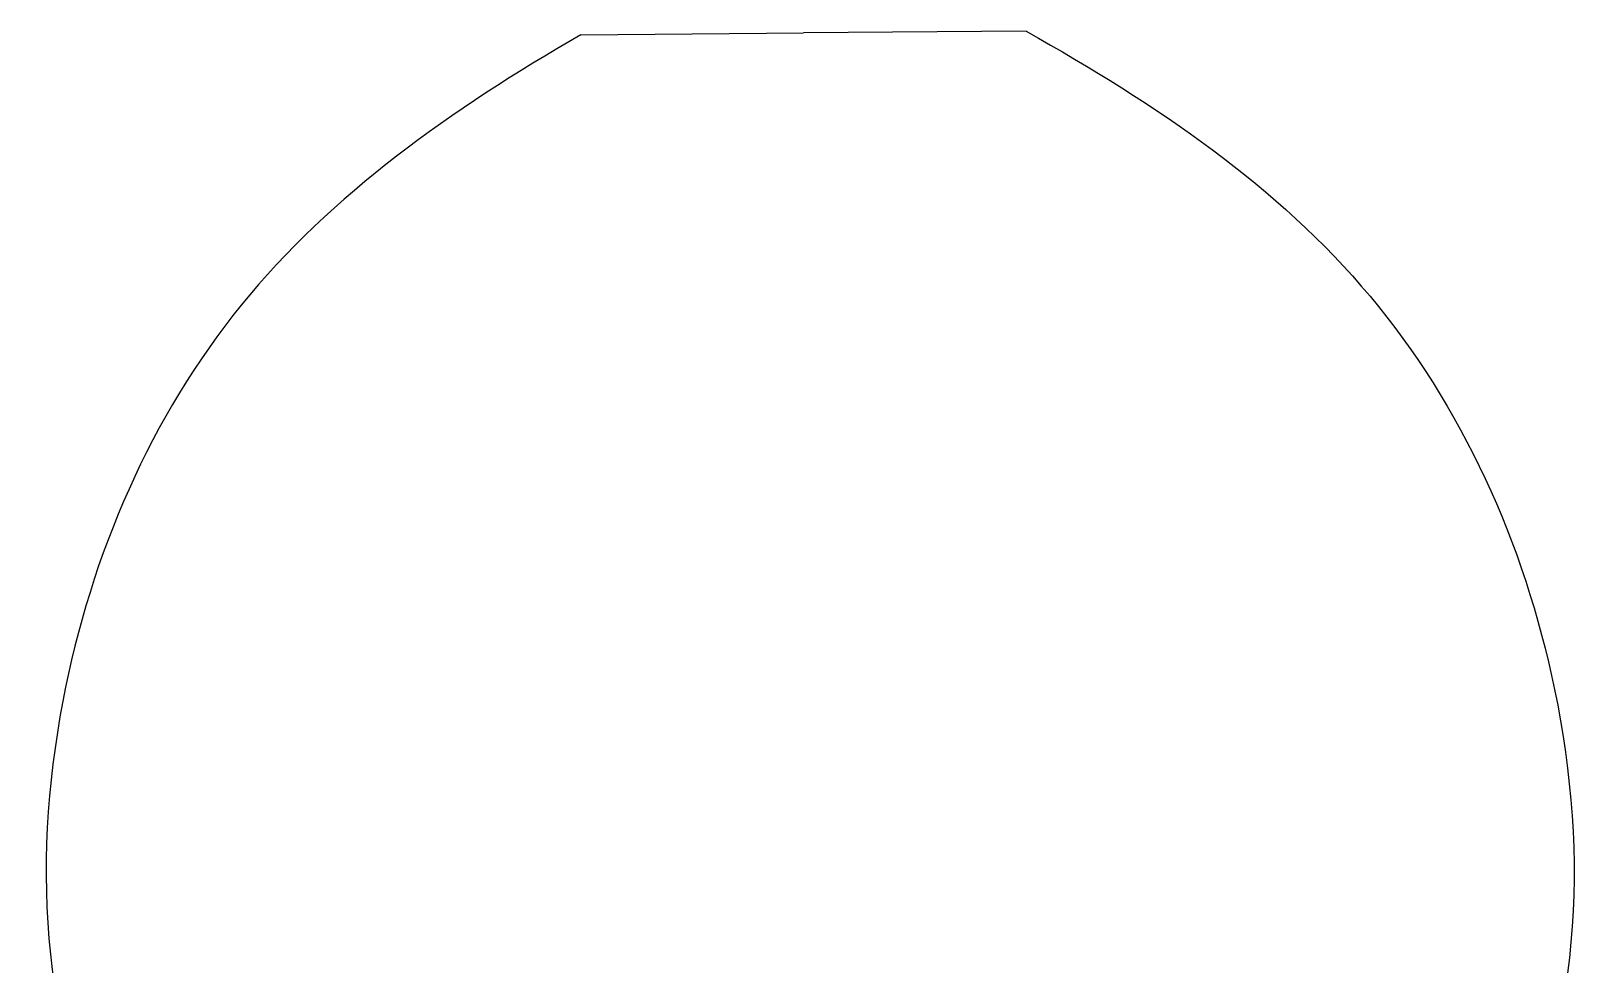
# Model space of a CAD drawing. Header units: metres. Extents: x 324293 to 653279, y 3585589 to 7191434.
# Drawn here: x 334602.5162 to 334602.9507, y 3600534.856 to 3600535.1165 of the extents above; entities that cross this region are included whole.
import ezdxf

# ---------------------------------------------------------------- set-up
doc = ezdxf.new("R2010")
doc.units = ezdxf.units.M
doc.layers.add('Tir bargh', color=10, linetype='Continuous')

# ---------------------------------------------------------------- blocks, each defined once
blk = doc.blocks.new('E')
at = {"layer": 'Tir bargh'}
for p in [(-1.07922, 6.3217), (-1.03304, 6.3217)]:
    blk.add_line(p, (-1.05613, 6.3217), dxfattribs=at)
for points in [[(-1.07922, 6.3217, -0.28802), (-1.09269, 6.31402, -0.28802), (-1.11758, 6.2969, -0.28802), (-1.13765, 6.25232, -0.28802), (-1.13533, 6.20041, -0.28802), (-1.09473, 6.17282, -0.28802), (-1.06784, 6.17177, -0.28802), (-1.05613, 6.17131, -0.28802)], [(-1.03304, 6.3217, -0.28802), (-1.01956, 6.31402, -0.28802), (-0.99467, 6.2969, -0.28802), (-0.97461, 6.25232, -0.28802), (-0.97693, 6.20041, -0.28802), (-1.01753, 6.17282, -0.28802), (-1.04441, 6.17177, -0.28802), (-1.05613, 6.17131, -0.28802)]]:
    blk.add_open_spline(points, degree=3, knots=[0.28987, 0.28987, 0.28987, 0.28987, 0.908816, 1.521914, 2.211913, 2.829368, 3.306397, 3.306397, 3.306397, 3.306397], dxfattribs=at)
at = {"layer": 'Tir bargh', "invisible_edges": 15}
for points in [[(-1.07809, 6.3217, -0.28089), (-1.08722, 6.31593, -0.27792), (-1.08864, 6.31593, -0.28461), (-1.07909, 6.3217, -0.28561)], [(-1.07909, 6.3217, -0.28561), (-1.08864, 6.31593, -0.28461), (-1.08864, 6.31593, -0.29144), (-1.07909, 6.3217, -0.29044)], [(-1.07909, 6.3217, -0.29044), (-1.08864, 6.31593, -0.29144), (-1.08722, 6.31593, -0.29813), (-1.07809, 6.3217, -0.29516)], [(-1.07612, 6.3217, -0.27648), (-1.08444, 6.31593, -0.27168), (-1.08722, 6.31593, -0.27792), (-1.07809, 6.3217, -0.28089)], [(-1.07809, 6.3217, -0.29516), (-1.08722, 6.31593, -0.29813), (-1.08444, 6.31593, -0.30437), (-1.07612, 6.3217, -0.29957)], [(-1.07329, 6.3217, -0.27257), (-1.08042, 6.31593, -0.26615), (-1.08444, 6.31593, -0.27168), (-1.07612, 6.3217, -0.27648)], [(-1.07612, 6.3217, -0.29957), (-1.08444, 6.31593, -0.30437), (-1.08042, 6.31593, -0.3099), (-1.07329, 6.3217, -0.30348)], [(-1.0697, 6.3217, -0.26934), (-1.07534, 6.31593, -0.26158), (-1.08042, 6.31593, -0.26615), (-1.07329, 6.3217, -0.27257)], [(-1.07329, 6.3217, -0.30348), (-1.08042, 6.31593, -0.3099), (-1.07534, 6.31593, -0.31447), (-1.0697, 6.3217, -0.30671)], [(-1.06552, 6.3217, -0.26693), (-1.06942, 6.31593, -0.25816), (-1.07534, 6.31593, -0.26158), (-1.0697, 6.3217, -0.26934)], [(-1.0697, 6.3217, -0.30671), (-1.07534, 6.31593, -0.31447), (-1.06942, 6.31593, -0.31789), (-1.06552, 6.3217, -0.30912)], [(-1.06093, 6.3217, -0.26544), (-1.06292, 6.31593, -0.25605), (-1.06942, 6.31593, -0.25816), (-1.06552, 6.3217, -0.26693)], [(-1.06552, 6.3217, -0.30912), (-1.06942, 6.31593, -0.31789), (-1.06292, 6.31593, -0.32), (-1.06093, 6.3217, -0.31061)], [(-1.05613, 6.3217, -0.26493), (-1.05613, 6.31593, -0.25533), (-1.06292, 6.31593, -0.25605), (-1.06093, 6.3217, -0.26544)], [(-1.06093, 6.3217, -0.31061), (-1.06292, 6.31593, -0.32), (-1.05613, 6.31593, -0.32072), (-1.05613, 6.3217, -0.31112)], [(-1.05613, 6.3217, -0.31112), (-1.05613, 6.31593, -0.32072), (-1.04933, 6.31593, -0.32), (-1.05133, 6.3217, -0.31061)], [(-1.05133, 6.3217, -0.26544), (-1.04933, 6.31593, -0.25605), (-1.05613, 6.31593, -0.25533), (-1.05613, 6.3217, -0.26493)], [(-1.05133, 6.3217, -0.31061), (-1.04933, 6.31593, -0.32), (-1.04283, 6.31593, -0.31789), (-1.04674, 6.3217, -0.30912)], [(-1.04674, 6.3217, -0.26693), (-1.04283, 6.31593, -0.25816), (-1.04933, 6.31593, -0.25605), (-1.05133, 6.3217, -0.26544)], [(-1.04674, 6.3217, -0.30912), (-1.04283, 6.31593, -0.31789), (-1.03691, 6.31593, -0.31447), (-1.04255, 6.3217, -0.30671)], [(-1.04255, 6.3217, -0.26934), (-1.03691, 6.31593, -0.26158), (-1.04283, 6.31593, -0.25816), (-1.04674, 6.3217, -0.26693)], [(-1.04255, 6.3217, -0.30671), (-1.03691, 6.31593, -0.31447), (-1.03183, 6.31593, -0.3099), (-1.03897, 6.3217, -0.30348)], [(-1.03897, 6.3217, -0.27257), (-1.03183, 6.31593, -0.26615), (-1.03691, 6.31593, -0.26158), (-1.04255, 6.3217, -0.26934)], [(-1.03897, 6.3217, -0.30348), (-1.03183, 6.31593, -0.3099), (-1.02781, 6.31593, -0.30437), (-1.03613, 6.3217, -0.29957)], [(-1.03613, 6.3217, -0.27648), (-1.02781, 6.31593, -0.27168), (-1.03183, 6.31593, -0.26615), (-1.03897, 6.3217, -0.27257)], [(-1.03613, 6.3217, -0.29957), (-1.02781, 6.31593, -0.30437), (-1.02503, 6.31593, -0.29813), (-1.03417, 6.3217, -0.29516)], [(-1.03417, 6.3217, -0.28089), (-1.02503, 6.31593, -0.27792), (-1.02781, 6.31593, -0.27168), (-1.03613, 6.3217, -0.27648)], [(-1.03417, 6.3217, -0.29516), (-1.02503, 6.31593, -0.29813), (-1.02361, 6.31593, -0.29144), (-1.03316, 6.3217, -0.29044)], [(-1.03316, 6.3217, -0.28561), (-1.02361, 6.31593, -0.28461), (-1.02503, 6.31593, -0.27792), (-1.03417, 6.3217, -0.28089)], [(-1.03316, 6.3217, -0.29044), (-1.02361, 6.31593, -0.29144), (-1.02361, 6.31593, -0.28461), (-1.03316, 6.3217, -0.28561)], [(-1.08722, 6.31593, -0.27792), (-1.09598, 6.30955, -0.27507), (-1.09781, 6.30955, -0.28364), (-1.08864, 6.31593, -0.28461)], [(-1.08864, 6.31593, -0.28461), (-1.09781, 6.30955, -0.28364), (-1.09781, 6.30955, -0.29241), (-1.08864, 6.31593, -0.29144)], [(-1.08864, 6.31593, -0.29144), (-1.09781, 6.30955, -0.29241), (-1.09598, 6.30955, -0.30097), (-1.08722, 6.31593, -0.29813)], [(-1.08444, 6.31593, -0.27168), (-1.09242, 6.30955, -0.26707), (-1.09598, 6.30955, -0.27507), (-1.08722, 6.31593, -0.27792)], [(-1.08722, 6.31593, -0.29813), (-1.09598, 6.30955, -0.30097), (-1.09242, 6.30955, -0.30898), (-1.08444, 6.31593, -0.30437)], [(-1.08042, 6.31593, -0.26615), (-1.08727, 6.30955, -0.25998), (-1.09242, 6.30955, -0.26707), (-1.08444, 6.31593, -0.27168)], [(-1.08444, 6.31593, -0.30437), (-1.09242, 6.30955, -0.30898), (-1.08727, 6.30955, -0.31607), (-1.08042, 6.31593, -0.3099)], [(-1.07534, 6.31593, -0.26158), (-1.08076, 6.30955, -0.25412), (-1.08727, 6.30955, -0.25998), (-1.08042, 6.31593, -0.26615)], [(-1.08042, 6.31593, -0.3099), (-1.08727, 6.30955, -0.31607), (-1.08076, 6.30955, -0.32193), (-1.07534, 6.31593, -0.31447)], [(-1.06942, 6.31593, -0.25816), (-1.07317, 6.30955, -0.24974), (-1.08076, 6.30955, -0.25412), (-1.07534, 6.31593, -0.26158)], [(-1.07534, 6.31593, -0.31447), (-1.08076, 6.30955, -0.32193), (-1.07317, 6.30955, -0.32631), (-1.06942, 6.31593, -0.31789)], [(-1.06292, 6.31593, -0.25605), (-1.06484, 6.30955, -0.24703), (-1.07317, 6.30955, -0.24974), (-1.06942, 6.31593, -0.25816)], [(-1.06942, 6.31593, -0.31789), (-1.07317, 6.30955, -0.32631), (-1.06484, 6.30955, -0.32902), (-1.06292, 6.31593, -0.32)], [(-1.05613, 6.31593, -0.25533), (-1.05613, 6.30955, -0.24612), (-1.06484, 6.30955, -0.24703), (-1.06292, 6.31593, -0.25605)], [(-1.06292, 6.31593, -0.32), (-1.06484, 6.30955, -0.32902), (-1.05613, 6.30955, -0.32993), (-1.05613, 6.31593, -0.32072)], [(-1.05613, 6.31593, -0.32072), (-1.05613, 6.30955, -0.32993), (-1.04741, 6.30955, -0.32902), (-1.04933, 6.31593, -0.32)], [(-1.04933, 6.31593, -0.25605), (-1.04741, 6.30955, -0.24703), (-1.05613, 6.30955, -0.24612), (-1.05613, 6.31593, -0.25533)], [(-1.04933, 6.31593, -0.32), (-1.04741, 6.30955, -0.32902), (-1.03908, 6.30955, -0.32631), (-1.04283, 6.31593, -0.31789)], [(-1.04283, 6.31593, -0.25816), (-1.03908, 6.30955, -0.24974), (-1.04741, 6.30955, -0.24703), (-1.04933, 6.31593, -0.25605)], [(-1.04283, 6.31593, -0.31789), (-1.03908, 6.30955, -0.32631), (-1.03149, 6.30955, -0.32193), (-1.03691, 6.31593, -0.31447)], [(-1.03691, 6.31593, -0.26158), (-1.03149, 6.30955, -0.25412), (-1.03908, 6.30955, -0.24974), (-1.04283, 6.31593, -0.25816)], [(-1.03691, 6.31593, -0.31447), (-1.03149, 6.30955, -0.32193), (-1.02498, 6.30955, -0.31607), (-1.03183, 6.31593, -0.3099)], [(-1.03183, 6.31593, -0.26615), (-1.02498, 6.30955, -0.25998), (-1.03149, 6.30955, -0.25412), (-1.03691, 6.31593, -0.26158)], [(-1.03183, 6.31593, -0.3099), (-1.02498, 6.30955, -0.31607), (-1.01983, 6.30955, -0.30898), (-1.02781, 6.31593, -0.30437)], [(-1.02781, 6.31593, -0.27168), (-1.01983, 6.30955, -0.26707), (-1.02498, 6.30955, -0.25998), (-1.03183, 6.31593, -0.26615)], [(-1.02781, 6.31593, -0.30437), (-1.01983, 6.30955, -0.30898), (-1.01627, 6.30955, -0.30097), (-1.02503, 6.31593, -0.29813)], [(-1.02503, 6.31593, -0.27792), (-1.01627, 6.30955, -0.27507), (-1.01983, 6.30955, -0.26707), (-1.02781, 6.31593, -0.27168)], [(-1.02503, 6.31593, -0.29813), (-1.01627, 6.30955, -0.30097), (-1.01445, 6.30955, -0.29241), (-1.02361, 6.31593, -0.29144)], [(-1.02361, 6.31593, -0.28461), (-1.01445, 6.30955, -0.28364), (-1.01627, 6.30955, -0.27507), (-1.02503, 6.31593, -0.27792)], [(-1.02361, 6.31593, -0.29144), (-1.01445, 6.30955, -0.29241), (-1.01445, 6.30955, -0.28364), (-1.02361, 6.31593, -0.28461)], [(-1.09598, 6.30955, -0.27507), (-1.10417, 6.30239, -0.27241), (-1.10637, 6.30239, -0.28274), (-1.09781, 6.30955, -0.28364)], [(-1.09781, 6.30955, -0.28364), (-1.10637, 6.30239, -0.28274), (-1.10637, 6.30239, -0.29331), (-1.09781, 6.30955, -0.29241)], [(-1.09781, 6.30955, -0.29241), (-1.10637, 6.30239, -0.29331), (-1.10417, 6.30239, -0.30364), (-1.09598, 6.30955, -0.30097)], [(-1.09242, 6.30955, -0.26707), (-1.09988, 6.30239, -0.26276), (-1.10417, 6.30239, -0.27241), (-1.09598, 6.30955, -0.27507)], [(-1.09598, 6.30955, -0.30097), (-1.10417, 6.30239, -0.30364), (-1.09988, 6.30239, -0.31328), (-1.09242, 6.30955, -0.30898)], [(-1.08727, 6.30955, -0.25998), (-1.09367, 6.30239, -0.25422), (-1.09988, 6.30239, -0.26276), (-1.09242, 6.30955, -0.26707)], [(-1.09242, 6.30955, -0.30898), (-1.09988, 6.30239, -0.31328), (-1.09367, 6.30239, -0.32183), (-1.08727, 6.30955, -0.31607)], [(-1.08076, 6.30955, -0.25412), (-1.08582, 6.30239, -0.24715), (-1.09367, 6.30239, -0.25422), (-1.08727, 6.30955, -0.25998)], [(-1.08727, 6.30955, -0.31607), (-1.09367, 6.30239, -0.32183), (-1.08582, 6.30239, -0.3289), (-1.08076, 6.30955, -0.32193)], [(-1.07317, 6.30955, -0.24974), (-1.07668, 6.30239, -0.24187), (-1.08582, 6.30239, -0.24715), (-1.08076, 6.30955, -0.25412)], [(-1.08076, 6.30955, -0.32193), (-1.08582, 6.30239, -0.3289), (-1.07668, 6.30239, -0.33418), (-1.07317, 6.30955, -0.32631)], [(-1.06484, 6.30955, -0.24703), (-1.06663, 6.30239, -0.23861), (-1.07668, 6.30239, -0.24187), (-1.07317, 6.30955, -0.24974)], [(-1.07317, 6.30955, -0.32631), (-1.07668, 6.30239, -0.33418), (-1.06663, 6.30239, -0.33744), (-1.06484, 6.30955, -0.32902)], [(-1.05613, 6.30955, -0.24612), (-1.05613, 6.30239, -0.2375), (-1.06663, 6.30239, -0.23861), (-1.06484, 6.30955, -0.24703)], [(-1.06484, 6.30955, -0.32902), (-1.06663, 6.30239, -0.33744), (-1.05613, 6.30239, -0.33854), (-1.05613, 6.30955, -0.32993)], [(-1.05613, 6.30955, -0.32993), (-1.05613, 6.30239, -0.33854), (-1.04562, 6.30239, -0.33744), (-1.04741, 6.30955, -0.32902)], [(-1.04741, 6.30955, -0.24703), (-1.04562, 6.30239, -0.23861), (-1.05613, 6.30239, -0.2375), (-1.05613, 6.30955, -0.24612)], [(-1.04741, 6.30955, -0.32902), (-1.04562, 6.30239, -0.33744), (-1.03558, 6.30239, -0.33418), (-1.03908, 6.30955, -0.32631)], [(-1.03908, 6.30955, -0.24974), (-1.03558, 6.30239, -0.24187), (-1.04562, 6.30239, -0.23861), (-1.04741, 6.30955, -0.24703)], [(-1.03908, 6.30955, -0.32631), (-1.03558, 6.30239, -0.33418), (-1.02643, 6.30239, -0.3289), (-1.03149, 6.30955, -0.32193)], [(-1.03149, 6.30955, -0.25412), (-1.02643, 6.30239, -0.24715), (-1.03558, 6.30239, -0.24187), (-1.03908, 6.30955, -0.24974)], [(-1.03149, 6.30955, -0.32193), (-1.02643, 6.30239, -0.3289), (-1.01858, 6.30239, -0.32183), (-1.02498, 6.30955, -0.31607)], [(-1.02498, 6.30955, -0.25998), (-1.01858, 6.30239, -0.25422), (-1.02643, 6.30239, -0.24715), (-1.03149, 6.30955, -0.25412)], [(-1.02498, 6.30955, -0.31607), (-1.01858, 6.30239, -0.32183), (-1.01238, 6.30239, -0.31328), (-1.01983, 6.30955, -0.30898)], [(-1.01983, 6.30955, -0.26707), (-1.01238, 6.30239, -0.26276), (-1.01858, 6.30239, -0.25422), (-1.02498, 6.30955, -0.25998)], [(-1.01983, 6.30955, -0.30898), (-1.01238, 6.30239, -0.31328), (-1.00808, 6.30239, -0.30364), (-1.01627, 6.30955, -0.30097)], [(-1.01627, 6.30955, -0.27507), (-1.00808, 6.30239, -0.27241), (-1.01238, 6.30239, -0.26276), (-1.01983, 6.30955, -0.26707)], [(-1.01627, 6.30955, -0.30097), (-1.00808, 6.30239, -0.30364), (-1.00588, 6.30239, -0.29331), (-1.01445, 6.30955, -0.29241)], [(-1.01445, 6.30955, -0.28364), (-1.00588, 6.30239, -0.28274), (-1.00808, 6.30239, -0.27241), (-1.01627, 6.30955, -0.27507)], [(-1.01445, 6.30955, -0.29241), (-1.00588, 6.30239, -0.29331), (-1.00588, 6.30239, -0.28274), (-1.01445, 6.30955, -0.28364)], [(-1.10417, 6.30239, -0.27241), (-1.11152, 6.29428, -0.27003), (-1.11405, 6.29428, -0.28194), (-1.10637, 6.30239, -0.28274)], [(-1.10637, 6.30239, -0.28274), (-1.11405, 6.29428, -0.28194), (-1.11405, 6.29428, -0.29411), (-1.10637, 6.30239, -0.29331)], [(-1.10637, 6.30239, -0.29331), (-1.11405, 6.29428, -0.29411), (-1.11152, 6.29428, -0.30602), (-1.10417, 6.30239, -0.30364)], [(-1.09988, 6.30239, -0.26276), (-1.10657, 6.29428, -0.2589), (-1.11152, 6.29428, -0.27003), (-1.10417, 6.30239, -0.27241)], [(-1.10417, 6.30239, -0.30364), (-1.11152, 6.29428, -0.30602), (-1.10657, 6.29428, -0.31715), (-1.09988, 6.30239, -0.31328)], [(-1.09367, 6.30239, -0.25422), (-1.09941, 6.29428, -0.24905), (-1.10657, 6.29428, -0.2589), (-1.09988, 6.30239, -0.26276)], [(-1.09988, 6.30239, -0.31328), (-1.10657, 6.29428, -0.31715), (-1.09941, 6.29428, -0.327), (-1.09367, 6.30239, -0.32183)], [(-1.08582, 6.30239, -0.24715), (-1.09036, 6.29428, -0.2409), (-1.09941, 6.29428, -0.24905), (-1.09367, 6.30239, -0.25422)], [(-1.09367, 6.30239, -0.32183), (-1.09941, 6.29428, -0.327), (-1.09036, 6.29428, -0.33515), (-1.08582, 6.30239, -0.3289)], [(-1.07668, 6.30239, -0.24187), (-1.07982, 6.29428, -0.23482), (-1.09036, 6.29428, -0.2409), (-1.08582, 6.30239, -0.24715)], [(-1.08582, 6.30239, -0.3289), (-1.09036, 6.29428, -0.33515), (-1.07982, 6.29428, -0.34123), (-1.07668, 6.30239, -0.33418)], [(-1.06663, 6.30239, -0.23861), (-1.06824, 6.29428, -0.23105), (-1.07982, 6.29428, -0.23482), (-1.07668, 6.30239, -0.24187)], [(-1.07668, 6.30239, -0.33418), (-1.07982, 6.29428, -0.34123), (-1.06824, 6.29428, -0.345), (-1.06663, 6.30239, -0.33744)], [(-1.05613, 6.30239, -0.2375), (-1.05613, 6.29428, -0.22978), (-1.06824, 6.29428, -0.23105), (-1.06663, 6.30239, -0.23861)], [(-1.06663, 6.30239, -0.33744), (-1.06824, 6.29428, -0.345), (-1.05613, 6.29428, -0.34627), (-1.05613, 6.30239, -0.33854)], [(-1.05613, 6.30239, -0.33854), (-1.05613, 6.29428, -0.34627), (-1.04402, 6.29428, -0.345), (-1.04562, 6.30239, -0.33744)], [(-1.04562, 6.30239, -0.23861), (-1.04402, 6.29428, -0.23105), (-1.05613, 6.29428, -0.22978), (-1.05613, 6.30239, -0.2375)], [(-1.04562, 6.30239, -0.33744), (-1.04402, 6.29428, -0.345), (-1.03244, 6.29428, -0.34123), (-1.03558, 6.30239, -0.33418)], [(-1.03558, 6.30239, -0.24187), (-1.03244, 6.29428, -0.23482), (-1.04402, 6.29428, -0.23105), (-1.04562, 6.30239, -0.23861)], [(-1.03558, 6.30239, -0.33418), (-1.03244, 6.29428, -0.34123), (-1.02189, 6.29428, -0.33515), (-1.02643, 6.30239, -0.3289)], [(-1.02643, 6.30239, -0.24715), (-1.02189, 6.29428, -0.2409), (-1.03244, 6.29428, -0.23482), (-1.03558, 6.30239, -0.24187)], [(-1.02643, 6.30239, -0.3289), (-1.02189, 6.29428, -0.33515), (-1.01284, 6.29428, -0.327), (-1.01858, 6.30239, -0.32183)], [(-1.01858, 6.30239, -0.25422), (-1.01284, 6.29428, -0.24905), (-1.02189, 6.29428, -0.2409), (-1.02643, 6.30239, -0.24715)], [(-1.01858, 6.30239, -0.32183), (-1.01284, 6.29428, -0.327), (-1.00569, 6.29428, -0.31715), (-1.01238, 6.30239, -0.31328)], [(-1.01238, 6.30239, -0.26276), (-1.00569, 6.29428, -0.2589), (-1.01284, 6.29428, -0.24905), (-1.01858, 6.30239, -0.25422)], [(-1.01238, 6.30239, -0.31328), (-1.00569, 6.29428, -0.31715), (-1.00073, 6.29428, -0.30602), (-1.00808, 6.30239, -0.30364)], [(-1.00808, 6.30239, -0.27241), (-1.00073, 6.29428, -0.27003), (-1.00569, 6.29428, -0.2589), (-1.01238, 6.30239, -0.26276)], [(-1.00808, 6.30239, -0.30364), (-1.00073, 6.29428, -0.30602), (-0.9982, 6.29428, -0.29411), (-1.00588, 6.30239, -0.29331)], [(-1.00588, 6.30239, -0.28274), (-0.9982, 6.29428, -0.28194), (-1.00073, 6.29428, -0.27003), (-1.00808, 6.30239, -0.27241)], [(-1.00588, 6.30239, -0.29331), (-0.9982, 6.29428, -0.29411), (-0.9982, 6.29428, -0.28194), (-1.00588, 6.30239, -0.28274)], [(-1.11152, 6.29428, -0.27003), (-1.11776, 6.2852, -0.268), (-1.12058, 6.2852, -0.28125), (-1.11405, 6.29428, -0.28194)], [(-1.11405, 6.29428, -0.28194), (-1.12058, 6.2852, -0.28125), (-1.12058, 6.2852, -0.2948), (-1.11405, 6.29428, -0.29411)], [(-1.11405, 6.29428, -0.29411), (-1.12058, 6.2852, -0.2948), (-1.11776, 6.2852, -0.30805), (-1.11152, 6.29428, -0.30602)], [(-1.10657, 6.29428, -0.2589), (-1.11225, 6.2852, -0.25562), (-1.11776, 6.2852, -0.268), (-1.11152, 6.29428, -0.27003)], [(-1.11152, 6.29428, -0.30602), (-1.11776, 6.2852, -0.30805), (-1.11225, 6.2852, -0.32043), (-1.10657, 6.29428, -0.31715)], [(-1.09941, 6.29428, -0.24905), (-1.10429, 6.2852, -0.24466), (-1.11225, 6.2852, -0.25562), (-1.10657, 6.29428, -0.2589)], [(-1.10657, 6.29428, -0.31715), (-1.11225, 6.2852, -0.32043), (-1.10429, 6.2852, -0.33139), (-1.09941, 6.29428, -0.327)], [(-1.09036, 6.29428, -0.2409), (-1.09422, 6.2852, -0.23559), (-1.10429, 6.2852, -0.24466), (-1.09941, 6.29428, -0.24905)], [(-1.09941, 6.29428, -0.327), (-1.10429, 6.2852, -0.33139), (-1.09422, 6.2852, -0.34045), (-1.09036, 6.29428, -0.33515)], [(-1.07982, 6.29428, -0.23482), (-1.08249, 6.2852, -0.22882), (-1.09422, 6.2852, -0.23559), (-1.09036, 6.29428, -0.2409)], [(-1.09036, 6.29428, -0.33515), (-1.09422, 6.2852, -0.34045), (-1.08249, 6.2852, -0.34723), (-1.07982, 6.29428, -0.34123)], [(-1.06824, 6.29428, -0.23105), (-1.0696, 6.2852, -0.22463), (-1.08249, 6.2852, -0.22882), (-1.07982, 6.29428, -0.23482)], [(-1.07982, 6.29428, -0.34123), (-1.08249, 6.2852, -0.34723), (-1.0696, 6.2852, -0.35142), (-1.06824, 6.29428, -0.345)], [(-1.05613, 6.29428, -0.22978), (-1.05613, 6.2852, -0.22322), (-1.0696, 6.2852, -0.22463), (-1.06824, 6.29428, -0.23105)], [(-1.06824, 6.29428, -0.345), (-1.0696, 6.2852, -0.35142), (-1.05613, 6.2852, -0.35283), (-1.05613, 6.29428, -0.34627)], [(-1.05613, 6.29428, -0.34627), (-1.05613, 6.2852, -0.35283), (-1.04265, 6.2852, -0.35142), (-1.04402, 6.29428, -0.345)], [(-1.04402, 6.29428, -0.23105), (-1.04265, 6.2852, -0.22463), (-1.05613, 6.2852, -0.22322), (-1.05613, 6.29428, -0.22978)], [(-1.04402, 6.29428, -0.345), (-1.04265, 6.2852, -0.35142), (-1.02977, 6.2852, -0.34723), (-1.03244, 6.29428, -0.34123)], [(-1.03244, 6.29428, -0.23482), (-1.02977, 6.2852, -0.22882), (-1.04265, 6.2852, -0.22463), (-1.04402, 6.29428, -0.23105)], [(-1.03244, 6.29428, -0.34123), (-1.02977, 6.2852, -0.34723), (-1.01803, 6.2852, -0.34045), (-1.02189, 6.29428, -0.33515)], [(-1.02189, 6.29428, -0.2409), (-1.01803, 6.2852, -0.23559), (-1.02977, 6.2852, -0.22882), (-1.03244, 6.29428, -0.23482)], [(-1.02189, 6.29428, -0.33515), (-1.01803, 6.2852, -0.34045), (-1.00797, 6.2852, -0.33139), (-1.01284, 6.29428, -0.327)], [(-1.01284, 6.29428, -0.24905), (-1.00797, 6.2852, -0.24466), (-1.01803, 6.2852, -0.23559), (-1.02189, 6.29428, -0.2409)], [(-1.01284, 6.29428, -0.327), (-1.00797, 6.2852, -0.33139), (-1, 6.2852, -0.32043), (-1.00569, 6.29428, -0.31715)], [(-1.00569, 6.29428, -0.2589), (-1, 6.2852, -0.25562), (-1.00797, 6.2852, -0.24466), (-1.01284, 6.29428, -0.24905)], [(-1.00569, 6.29428, -0.31715), (-1, 6.2852, -0.32043), (-0.99449, 6.2852, -0.30805), (-1.00073, 6.29428, -0.30602)], [(-1.00073, 6.29428, -0.27003), (-0.99449, 6.2852, -0.268), (-1, 6.2852, -0.25562), (-1.00569, 6.29428, -0.2589)], [(-1.00073, 6.29428, -0.30602), (-0.99449, 6.2852, -0.30805), (-0.99168, 6.2852, -0.2948), (-0.9982, 6.29428, -0.29411)], [(-0.9982, 6.29428, -0.28194), (-0.99168, 6.2852, -0.28125), (-0.99449, 6.2852, -0.268), (-1.00073, 6.29428, -0.27003)], [(-0.9982, 6.29428, -0.29411), (-0.99168, 6.2852, -0.2948), (-0.99168, 6.2852, -0.28125), (-0.9982, 6.29428, -0.28194)], [(-1.11776, 6.2852, -0.268), (-1.12283, 6.27535, -0.26635), (-1.12588, 6.27535, -0.28069), (-1.12058, 6.2852, -0.28125)], [(-1.12058, 6.2852, -0.28125), (-1.12588, 6.27535, -0.28069), (-1.12588, 6.27535, -0.29536), (-1.12058, 6.2852, -0.2948)], [(-1.12058, 6.2852, -0.2948), (-1.12588, 6.27535, -0.29536), (-1.12283, 6.27535, -0.3097), (-1.11776, 6.2852, -0.30805)], [(-1.11225, 6.2852, -0.25562), (-1.11686, 6.27535, -0.25296), (-1.12283, 6.27535, -0.26635), (-1.11776, 6.2852, -0.268)], [(-1.11776, 6.2852, -0.30805), (-1.12283, 6.27535, -0.3097), (-1.11686, 6.27535, -0.32309), (-1.11225, 6.2852, -0.32043)], [(-1.10429, 6.2852, -0.24466), (-1.10825, 6.27535, -0.2411), (-1.11686, 6.27535, -0.25296), (-1.11225, 6.2852, -0.25562)], [(-1.11225, 6.2852, -0.32043), (-1.11686, 6.27535, -0.32309), (-1.10825, 6.27535, -0.33495), (-1.10429, 6.2852, -0.33139)], [(-1.09422, 6.2852, -0.23559), (-1.09735, 6.27535, -0.23129), (-1.10825, 6.27535, -0.2411), (-1.10429, 6.2852, -0.24466)], [(-1.10429, 6.2852, -0.33139), (-1.10825, 6.27535, -0.33495), (-1.09735, 6.27535, -0.34476), (-1.09422, 6.2852, -0.34045)], [(-1.08249, 6.2852, -0.22882), (-1.08465, 6.27535, -0.22395), (-1.09735, 6.27535, -0.23129), (-1.09422, 6.2852, -0.23559)], [(-1.09422, 6.2852, -0.34045), (-1.09735, 6.27535, -0.34476), (-1.08465, 6.27535, -0.35209), (-1.08249, 6.2852, -0.34723)], [(-1.0696, 6.2852, -0.22463), (-1.07071, 6.27535, -0.21942), (-1.08465, 6.27535, -0.22395), (-1.08249, 6.2852, -0.22882)], [(-1.08249, 6.2852, -0.34723), (-1.08465, 6.27535, -0.35209), (-1.07071, 6.27535, -0.35663), (-1.0696, 6.2852, -0.35142)], [(-1.05613, 6.2852, -0.22322), (-1.05613, 6.27535, -0.21789), (-1.07071, 6.27535, -0.21942), (-1.0696, 6.2852, -0.22463)], [(-1.0696, 6.2852, -0.35142), (-1.07071, 6.27535, -0.35663), (-1.05613, 6.27535, -0.35816), (-1.05613, 6.2852, -0.35283)], [(-1.05613, 6.2852, -0.35283), (-1.05613, 6.27535, -0.35816), (-1.04155, 6.27535, -0.35663), (-1.04265, 6.2852, -0.35142)], [(-1.04265, 6.2852, -0.22463), (-1.04155, 6.27535, -0.21942), (-1.05613, 6.27535, -0.21789), (-1.05613, 6.2852, -0.22322)], [(-1.04265, 6.2852, -0.35142), (-1.04155, 6.27535, -0.35663), (-1.0276, 6.27535, -0.35209), (-1.02977, 6.2852, -0.34723)], [(-1.02977, 6.2852, -0.22882), (-1.0276, 6.27535, -0.22395), (-1.04155, 6.27535, -0.21942), (-1.04265, 6.2852, -0.22463)], [(-1.02977, 6.2852, -0.34723), (-1.0276, 6.27535, -0.35209), (-1.0149, 6.27535, -0.34476), (-1.01803, 6.2852, -0.34045)], [(-1.01803, 6.2852, -0.23559), (-1.0149, 6.27535, -0.23129), (-1.0276, 6.27535, -0.22395), (-1.02977, 6.2852, -0.22882)], [(-1.01803, 6.2852, -0.34045), (-1.0149, 6.27535, -0.34476), (-1.00401, 6.27535, -0.33495), (-1.00797, 6.2852, -0.33139)], [(-1.00797, 6.2852, -0.24466), (-1.00401, 6.27535, -0.2411), (-1.0149, 6.27535, -0.23129), (-1.01803, 6.2852, -0.23559)], [(-1.00797, 6.2852, -0.33139), (-1.00401, 6.27535, -0.33495), (-0.99539, 6.27535, -0.32309), (-1, 6.2852, -0.32043)], [(-1, 6.2852, -0.25562), (-0.99539, 6.27535, -0.25296), (-1.00401, 6.27535, -0.2411), (-1.00797, 6.2852, -0.24466)], [(-1, 6.2852, -0.32043), (-0.99539, 6.27535, -0.32309), (-0.98943, 6.27535, -0.3097), (-0.99449, 6.2852, -0.30805)], [(-0.99449, 6.2852, -0.268), (-0.98943, 6.27535, -0.26635), (-0.99539, 6.27535, -0.25296), (-1, 6.2852, -0.25562)], [(-0.99449, 6.2852, -0.30805), (-0.98943, 6.27535, -0.3097), (-0.98638, 6.27535, -0.29536), (-0.99168, 6.2852, -0.2948)], [(-0.99168, 6.2852, -0.28125), (-0.98638, 6.27535, -0.28069), (-0.98943, 6.27535, -0.26635), (-0.99449, 6.2852, -0.268)], [(-0.99168, 6.2852, -0.2948), (-0.98638, 6.27535, -0.29536), (-0.98638, 6.27535, -0.28069), (-0.99168, 6.2852, -0.28125)], [(-1.12283, 6.27535, -0.26635), (-1.12673, 6.26493, -0.26509), (-1.12995, 6.26493, -0.28027), (-1.12588, 6.27535, -0.28069)], [(-1.12588, 6.27535, -0.28069), (-1.12995, 6.26493, -0.28027), (-1.12995, 6.26493, -0.29578), (-1.12588, 6.27535, -0.29536)], [(-1.12588, 6.27535, -0.29536), (-1.12995, 6.26493, -0.29578), (-1.12673, 6.26493, -0.31096), (-1.12283, 6.27535, -0.3097)], [(-1.11686, 6.27535, -0.25296), (-1.12042, 6.26493, -0.25091), (-1.12673, 6.26493, -0.26509), (-1.12283, 6.27535, -0.26635)], [(-1.12283, 6.27535, -0.3097), (-1.12673, 6.26493, -0.31096), (-1.12042, 6.26493, -0.32514), (-1.11686, 6.27535, -0.32309)], [(-1.10825, 6.27535, -0.2411), (-1.11129, 6.26493, -0.23835), (-1.12042, 6.26493, -0.25091), (-1.11686, 6.27535, -0.25296)], [(-1.11686, 6.27535, -0.32309), (-1.12042, 6.26493, -0.32514), (-1.11129, 6.26493, -0.3377), (-1.10825, 6.27535, -0.33495)], [(-1.09735, 6.27535, -0.23129), (-1.09976, 6.26493, -0.22797), (-1.11129, 6.26493, -0.23835), (-1.10825, 6.27535, -0.2411)], [(-1.10825, 6.27535, -0.33495), (-1.11129, 6.26493, -0.3377), (-1.09976, 6.26493, -0.34808), (-1.09735, 6.27535, -0.34476)], [(-1.08465, 6.27535, -0.22395), (-1.08632, 6.26493, -0.22021), (-1.09976, 6.26493, -0.22797), (-1.09735, 6.27535, -0.23129)], [(-1.09735, 6.27535, -0.34476), (-1.09976, 6.26493, -0.34808), (-1.08632, 6.26493, -0.35584), (-1.08465, 6.27535, -0.35209)], [(-1.07071, 6.27535, -0.21942), (-1.07156, 6.26493, -0.21541), (-1.08632, 6.26493, -0.22021), (-1.08465, 6.27535, -0.22395)], [(-1.08465, 6.27535, -0.35209), (-1.08632, 6.26493, -0.35584), (-1.07156, 6.26493, -0.36064), (-1.07071, 6.27535, -0.35663)], [(-1.05613, 6.27535, -0.21789), (-1.05613, 6.26493, -0.21379), (-1.07156, 6.26493, -0.21541), (-1.07071, 6.27535, -0.21942)], [(-1.07071, 6.27535, -0.35663), (-1.07156, 6.26493, -0.36064), (-1.05613, 6.26493, -0.36226), (-1.05613, 6.27535, -0.35816)], [(-1.05613, 6.27535, -0.35816), (-1.05613, 6.26493, -0.36226), (-1.04069, 6.26493, -0.36064), (-1.04155, 6.27535, -0.35663)], [(-1.04155, 6.27535, -0.21942), (-1.04069, 6.26493, -0.21541), (-1.05613, 6.26493, -0.21379), (-1.05613, 6.27535, -0.21789)], [(-1.04155, 6.27535, -0.35663), (-1.04069, 6.26493, -0.36064), (-1.02593, 6.26493, -0.35584), (-1.0276, 6.27535, -0.35209)], [(-1.0276, 6.27535, -0.22395), (-1.02593, 6.26493, -0.22021), (-1.04069, 6.26493, -0.21541), (-1.04155, 6.27535, -0.21942)], [(-1.0276, 6.27535, -0.35209), (-1.02593, 6.26493, -0.35584), (-1.01249, 6.26493, -0.34808), (-1.0149, 6.27535, -0.34476)], [(-1.0149, 6.27535, -0.23129), (-1.01249, 6.26493, -0.22797), (-1.02593, 6.26493, -0.22021), (-1.0276, 6.27535, -0.22395)], [(-1.0149, 6.27535, -0.34476), (-1.01249, 6.26493, -0.34808), (-1.00096, 6.26493, -0.3377), (-1.00401, 6.27535, -0.33495)], [(-1.00401, 6.27535, -0.2411), (-1.00096, 6.26493, -0.23835), (-1.01249, 6.26493, -0.22797), (-1.0149, 6.27535, -0.23129)], [(-1.00401, 6.27535, -0.33495), (-1.00096, 6.26493, -0.3377), (-0.99184, 6.26493, -0.32514), (-0.99539, 6.27535, -0.32309)], [(-0.99539, 6.27535, -0.25296), (-0.99184, 6.26493, -0.25091), (-1.00096, 6.26493, -0.23835), (-1.00401, 6.27535, -0.2411)], [(-0.99539, 6.27535, -0.32309), (-0.99184, 6.26493, -0.32514), (-0.98553, 6.26493, -0.31096), (-0.98943, 6.27535, -0.3097)], [(-0.98943, 6.27535, -0.26635), (-0.98553, 6.26493, -0.26509), (-0.99184, 6.26493, -0.25091), (-0.99539, 6.27535, -0.25296)], [(-0.98943, 6.27535, -0.3097), (-0.98553, 6.26493, -0.31096), (-0.9823, 6.26493, -0.29578), (-0.98638, 6.27535, -0.29536)], [(-0.98638, 6.27535, -0.28069), (-0.9823, 6.26493, -0.28027), (-0.98553, 6.26493, -0.26509), (-0.98943, 6.27535, -0.26635)], [(-0.98638, 6.27535, -0.29536), (-0.9823, 6.26493, -0.29578), (-0.9823, 6.26493, -0.28027), (-0.98638, 6.27535, -0.28069)], [(-1.12673, 6.26493, -0.26509), (-1.12948, 6.25411, -0.26419), (-1.13283, 6.25411, -0.27996), (-1.12995, 6.26493, -0.28027)], [(-1.12995, 6.26493, -0.28027), (-1.13283, 6.25411, -0.27996), (-1.13283, 6.25411, -0.29609), (-1.12995, 6.26493, -0.29578)], [(-1.12995, 6.26493, -0.29578), (-1.13283, 6.25411, -0.29609), (-1.12948, 6.25411, -0.31186), (-1.12673, 6.26493, -0.31096)], [(-1.12042, 6.26493, -0.25091), (-1.12292, 6.25411, -0.24946), (-1.12948, 6.25411, -0.26419), (-1.12673, 6.26493, -0.26509)], [(-1.12673, 6.26493, -0.31096), (-1.12948, 6.25411, -0.31186), (-1.12292, 6.25411, -0.32659), (-1.12042, 6.26493, -0.32514)], [(-1.11129, 6.26493, -0.23835), (-1.11345, 6.25411, -0.23642), (-1.12292, 6.25411, -0.24946), (-1.12042, 6.26493, -0.25091)], [(-1.12042, 6.26493, -0.32514), (-1.12292, 6.25411, -0.32659), (-1.11345, 6.25411, -0.33963), (-1.11129, 6.26493, -0.3377)], [(-1.09976, 6.26493, -0.22797), (-1.10146, 6.25411, -0.22563), (-1.11345, 6.25411, -0.23642), (-1.11129, 6.26493, -0.23835)], [(-1.11129, 6.26493, -0.3377), (-1.11345, 6.25411, -0.33963), (-1.10146, 6.25411, -0.35042), (-1.09976, 6.26493, -0.34808)], [(-1.08632, 6.26493, -0.22021), (-1.0875, 6.25411, -0.21756), (-1.10146, 6.25411, -0.22563), (-1.09976, 6.26493, -0.22797)], [(-1.09976, 6.26493, -0.34808), (-1.10146, 6.25411, -0.35042), (-1.0875, 6.25411, -0.35849), (-1.08632, 6.26493, -0.35584)], [(-1.07156, 6.26493, -0.21541), (-1.07216, 6.25411, -0.21258), (-1.0875, 6.25411, -0.21756), (-1.08632, 6.26493, -0.22021)], [(-1.08632, 6.26493, -0.35584), (-1.0875, 6.25411, -0.35849), (-1.07216, 6.25411, -0.36347), (-1.07156, 6.26493, -0.36064)], [(-1.05613, 6.26493, -0.21379), (-1.05613, 6.25411, -0.2109), (-1.07216, 6.25411, -0.21258), (-1.07156, 6.26493, -0.21541)], [(-1.07156, 6.26493, -0.36064), (-1.07216, 6.25411, -0.36347), (-1.05613, 6.25411, -0.36515), (-1.05613, 6.26493, -0.36226)], [(-1.05613, 6.26493, -0.36226), (-1.05613, 6.25411, -0.36515), (-1.04009, 6.25411, -0.36347), (-1.04069, 6.26493, -0.36064)], [(-1.04069, 6.26493, -0.21541), (-1.04009, 6.25411, -0.21258), (-1.05613, 6.25411, -0.2109), (-1.05613, 6.26493, -0.21379)], [(-1.04069, 6.26493, -0.36064), (-1.04009, 6.25411, -0.36347), (-1.02476, 6.25411, -0.35849), (-1.02593, 6.26493, -0.35584)], [(-1.02593, 6.26493, -0.22021), (-1.02476, 6.25411, -0.21756), (-1.04009, 6.25411, -0.21258), (-1.04069, 6.26493, -0.21541)], [(-1.02593, 6.26493, -0.35584), (-1.02476, 6.25411, -0.35849), (-1.01079, 6.25411, -0.35042), (-1.01249, 6.26493, -0.34808)], [(-1.01249, 6.26493, -0.22797), (-1.01079, 6.25411, -0.22563), (-1.02476, 6.25411, -0.21756), (-1.02593, 6.26493, -0.22021)], [(-1.01249, 6.26493, -0.34808), (-1.01079, 6.25411, -0.35042), (-0.99881, 6.25411, -0.33963), (-1.00096, 6.26493, -0.3377)], [(-1.00096, 6.26493, -0.23835), (-0.99881, 6.25411, -0.23642), (-1.01079, 6.25411, -0.22563), (-1.01249, 6.26493, -0.22797)], [(-1.00096, 6.26493, -0.3377), (-0.99881, 6.25411, -0.33963), (-0.98933, 6.25411, -0.32659), (-0.99184, 6.26493, -0.32514)], [(-0.99184, 6.26493, -0.25091), (-0.98933, 6.25411, -0.24946), (-0.99881, 6.25411, -0.23642), (-1.00096, 6.26493, -0.23835)], [(-0.99184, 6.26493, -0.32514), (-0.98933, 6.25411, -0.32659), (-0.98277, 6.25411, -0.31186), (-0.98553, 6.26493, -0.31096)], [(-0.98553, 6.26493, -0.26509), (-0.98277, 6.25411, -0.26419), (-0.98933, 6.25411, -0.24946), (-0.99184, 6.26493, -0.25091)], [(-0.98553, 6.26493, -0.31096), (-0.98277, 6.25411, -0.31186), (-0.97942, 6.25411, -0.29609), (-0.9823, 6.26493, -0.29578)], [(-0.9823, 6.26493, -0.28027), (-0.97942, 6.25411, -0.27996), (-0.98277, 6.25411, -0.26419), (-0.98553, 6.26493, -0.26509)], [(-0.9823, 6.26493, -0.29578), (-0.97942, 6.25411, -0.29609), (-0.97942, 6.25411, -0.27996), (-0.9823, 6.26493, -0.28027)], [(-1.12948, 6.25411, -0.26419), (-1.13109, 6.24303, -0.26367), (-1.13452, 6.24303, -0.27979), (-1.13283, 6.25411, -0.27996)], [(-1.13283, 6.25411, -0.27996), (-1.13452, 6.24303, -0.27979), (-1.13452, 6.24303, -0.29626), (-1.13283, 6.25411, -0.29609)], [(-1.13283, 6.25411, -0.29609), (-1.13452, 6.24303, -0.29626), (-1.13109, 6.24303, -0.31238), (-1.12948, 6.25411, -0.31186)], [(-1.12292, 6.25411, -0.24946), (-1.12439, 6.24303, -0.24861), (-1.13109, 6.24303, -0.26367), (-1.12948, 6.25411, -0.26419)], [(-1.12948, 6.25411, -0.31186), (-1.13109, 6.24303, -0.31238), (-1.12439, 6.24303, -0.32744), (-1.12292, 6.25411, -0.32659)], [(-1.11345, 6.25411, -0.23642), (-1.1147, 6.24303, -0.23528), (-1.12439, 6.24303, -0.24861), (-1.12292, 6.25411, -0.24946)], [(-1.12292, 6.25411, -0.32659), (-1.12439, 6.24303, -0.32744), (-1.1147, 6.24303, -0.34077), (-1.11345, 6.25411, -0.33963)], [(-1.10146, 6.25411, -0.22563), (-1.10246, 6.24303, -0.22426), (-1.1147, 6.24303, -0.23528), (-1.11345, 6.25411, -0.23642)], [(-1.11345, 6.25411, -0.33963), (-1.1147, 6.24303, -0.34077), (-1.10246, 6.24303, -0.35179), (-1.10146, 6.25411, -0.35042)], [(-1.0875, 6.25411, -0.21756), (-1.08819, 6.24303, -0.21602), (-1.10246, 6.24303, -0.22426), (-1.10146, 6.25411, -0.22563)], [(-1.10146, 6.25411, -0.35042), (-1.10246, 6.24303, -0.35179), (-1.08819, 6.24303, -0.36003), (-1.0875, 6.25411, -0.35849)], [(-1.07216, 6.25411, -0.21258), (-1.07252, 6.24303, -0.21092), (-1.08819, 6.24303, -0.21602), (-1.0875, 6.25411, -0.21756)], [(-1.0875, 6.25411, -0.35849), (-1.08819, 6.24303, -0.36003), (-1.07252, 6.24303, -0.36512), (-1.07216, 6.25411, -0.36347)], [(-1.05613, 6.25411, -0.2109), (-1.05613, 6.24303, -0.2092), (-1.07252, 6.24303, -0.21092), (-1.07216, 6.25411, -0.21258)], [(-1.07216, 6.25411, -0.36347), (-1.07252, 6.24303, -0.36512), (-1.05613, 6.24303, -0.36685), (-1.05613, 6.25411, -0.36515)], [(-1.05613, 6.25411, -0.36515), (-1.05613, 6.24303, -0.36685), (-1.03974, 6.24303, -0.36512), (-1.04009, 6.25411, -0.36347)], [(-1.04009, 6.25411, -0.21258), (-1.03974, 6.24303, -0.21092), (-1.05613, 6.24303, -0.2092), (-1.05613, 6.25411, -0.2109)], [(-1.04009, 6.25411, -0.36347), (-1.03974, 6.24303, -0.36512), (-1.02407, 6.24303, -0.36003), (-1.02476, 6.25411, -0.35849)], [(-1.02476, 6.25411, -0.21756), (-1.02407, 6.24303, -0.21602), (-1.03974, 6.24303, -0.21092), (-1.04009, 6.25411, -0.21258)], [(-1.02476, 6.25411, -0.35849), (-1.02407, 6.24303, -0.36003), (-1.0098, 6.24303, -0.35179), (-1.01079, 6.25411, -0.35042)], [(-1.01079, 6.25411, -0.22563), (-1.0098, 6.24303, -0.22426), (-1.02407, 6.24303, -0.21602), (-1.02476, 6.25411, -0.21756)], [(-1.01079, 6.25411, -0.35042), (-1.0098, 6.24303, -0.35179), (-0.99755, 6.24303, -0.34077), (-0.99881, 6.25411, -0.33963)], [(-0.99881, 6.25411, -0.23642), (-0.99755, 6.24303, -0.23528), (-1.0098, 6.24303, -0.22426), (-1.01079, 6.25411, -0.22563)], [(-0.99881, 6.25411, -0.33963), (-0.99755, 6.24303, -0.34077), (-0.98786, 6.24303, -0.32744), (-0.98933, 6.25411, -0.32659)], [(-0.98933, 6.25411, -0.24946), (-0.98786, 6.24303, -0.24861), (-0.99755, 6.24303, -0.23528), (-0.99881, 6.25411, -0.23642)], [(-0.98933, 6.25411, -0.32659), (-0.98786, 6.24303, -0.32744), (-0.98116, 6.24303, -0.31238), (-0.98277, 6.25411, -0.31186)], [(-0.98277, 6.25411, -0.26419), (-0.98116, 6.24303, -0.26367), (-0.98786, 6.24303, -0.24861), (-0.98933, 6.25411, -0.24946)], [(-0.98277, 6.25411, -0.31186), (-0.98116, 6.24303, -0.31238), (-0.97774, 6.24303, -0.29626), (-0.97942, 6.25411, -0.29609)], [(-0.97942, 6.25411, -0.27996), (-0.97774, 6.24303, -0.27979), (-0.98116, 6.24303, -0.26367), (-0.98277, 6.25411, -0.26419)], [(-0.97942, 6.25411, -0.29609), (-0.97774, 6.24303, -0.29626), (-0.97774, 6.24303, -0.27979), (-0.97942, 6.25411, -0.27996)], [(-1.13109, 6.24303, -0.26367), (-1.13144, 6.23184, -0.26355), (-1.13488, 6.23184, -0.27975), (-1.13452, 6.24303, -0.27979)], [(-1.13452, 6.24303, -0.27979), (-1.13488, 6.23184, -0.27975), (-1.13488, 6.23184, -0.2963), (-1.13452, 6.24303, -0.29626)], [(-1.13452, 6.24303, -0.29626), (-1.13488, 6.23184, -0.2963), (-1.13144, 6.23184, -0.31249), (-1.13109, 6.24303, -0.31238)], [(-1.12439, 6.24303, -0.24861), (-1.1247, 6.23184, -0.24843), (-1.13144, 6.23184, -0.26355), (-1.13109, 6.24303, -0.26367)], [(-1.13109, 6.24303, -0.31238), (-1.13144, 6.23184, -0.31249), (-1.1247, 6.23184, -0.32762), (-1.12439, 6.24303, -0.32744)], [(-1.1147, 6.24303, -0.23528), (-1.11497, 6.23184, -0.23504), (-1.1247, 6.23184, -0.24843), (-1.12439, 6.24303, -0.24861)], [(-1.12439, 6.24303, -0.32744), (-1.1247, 6.23184, -0.32762), (-1.11497, 6.23184, -0.34101), (-1.1147, 6.24303, -0.34077)], [(-1.10246, 6.24303, -0.22426), (-1.10267, 6.23184, -0.22396), (-1.11497, 6.23184, -0.23504), (-1.1147, 6.24303, -0.23528)], [(-1.1147, 6.24303, -0.34077), (-1.11497, 6.23184, -0.34101), (-1.10267, 6.23184, -0.35209), (-1.10246, 6.24303, -0.35179)], [(-1.08819, 6.24303, -0.21602), (-1.08833, 6.23184, -0.21569), (-1.10267, 6.23184, -0.22396), (-1.10246, 6.24303, -0.22426)], [(-1.10246, 6.24303, -0.35179), (-1.10267, 6.23184, -0.35209), (-1.08833, 6.23184, -0.36036), (-1.08819, 6.24303, -0.36003)], [(-1.07252, 6.24303, -0.21092), (-1.07259, 6.23184, -0.21057), (-1.08833, 6.23184, -0.21569), (-1.08819, 6.24303, -0.21602)], [(-1.08819, 6.24303, -0.36003), (-1.08833, 6.23184, -0.36036), (-1.07259, 6.23184, -0.36548), (-1.07252, 6.24303, -0.36512)], [(-1.05613, 6.24303, -0.2092), (-1.05613, 6.23184, -0.20884), (-1.07259, 6.23184, -0.21057), (-1.07252, 6.24303, -0.21092)], [(-1.07252, 6.24303, -0.36512), (-1.07259, 6.23184, -0.36548), (-1.05613, 6.23184, -0.36721), (-1.05613, 6.24303, -0.36685)], [(-1.05613, 6.24303, -0.36685), (-1.05613, 6.23184, -0.36721), (-1.03966, 6.23184, -0.36548), (-1.03974, 6.24303, -0.36512)], [(-1.03974, 6.24303, -0.21092), (-1.03966, 6.23184, -0.21057), (-1.05613, 6.23184, -0.20884), (-1.05613, 6.24303, -0.2092)], [(-1.03974, 6.24303, -0.36512), (-1.03966, 6.23184, -0.36548), (-1.02392, 6.23184, -0.36036), (-1.02407, 6.24303, -0.36003)], [(-1.02407, 6.24303, -0.21602), (-1.02392, 6.23184, -0.21569), (-1.03966, 6.23184, -0.21057), (-1.03974, 6.24303, -0.21092)], [(-1.02407, 6.24303, -0.36003), (-1.02392, 6.23184, -0.36036), (-1.00958, 6.23184, -0.35209), (-1.0098, 6.24303, -0.35179)], [(-1.0098, 6.24303, -0.22426), (-1.00958, 6.23184, -0.22396), (-1.02392, 6.23184, -0.21569), (-1.02407, 6.24303, -0.21602)], [(-1.0098, 6.24303, -0.35179), (-1.00958, 6.23184, -0.35209), (-0.99728, 6.23184, -0.34101), (-0.99755, 6.24303, -0.34077)], [(-0.99755, 6.24303, -0.23528), (-0.99728, 6.23184, -0.23504), (-1.00958, 6.23184, -0.22396), (-1.0098, 6.24303, -0.22426)], [(-0.99755, 6.24303, -0.34077), (-0.99728, 6.23184, -0.34101), (-0.98755, 6.23184, -0.32762), (-0.98786, 6.24303, -0.32744)], [(-0.98786, 6.24303, -0.24861), (-0.98755, 6.23184, -0.24843), (-0.99728, 6.23184, -0.23504), (-0.99755, 6.24303, -0.23528)], [(-0.98786, 6.24303, -0.32744), (-0.98755, 6.23184, -0.32762), (-0.98082, 6.23184, -0.31249), (-0.98116, 6.24303, -0.31238)], [(-0.98116, 6.24303, -0.26367), (-0.98082, 6.23184, -0.26355), (-0.98755, 6.23184, -0.24843), (-0.98786, 6.24303, -0.24861)], [(-0.98116, 6.24303, -0.31238), (-0.98082, 6.23184, -0.31249), (-0.97738, 6.23184, -0.2963), (-0.97774, 6.24303, -0.29626)], [(-0.97774, 6.24303, -0.27979), (-0.97738, 6.23184, -0.27975), (-0.98082, 6.23184, -0.26355), (-0.98116, 6.24303, -0.26367)], [(-0.97774, 6.24303, -0.29626), (-0.97738, 6.23184, -0.2963), (-0.97738, 6.23184, -0.27975), (-0.97774, 6.24303, -0.27979)], [(-1.13144, 6.23184, -0.26355), (-1.13028, 6.22071, -0.26393), (-1.13367, 6.22071, -0.27987), (-1.13488, 6.23184, -0.27975)], [(-1.13488, 6.23184, -0.27975), (-1.13367, 6.22071, -0.27987), (-1.13367, 6.22071, -0.29617), (-1.13488, 6.23184, -0.2963)], [(-1.13488, 6.23184, -0.2963), (-1.13367, 6.22071, -0.29617), (-1.13028, 6.22071, -0.31212), (-1.13144, 6.23184, -0.31249)], [(-1.1247, 6.23184, -0.24843), (-1.12365, 6.22071, -0.24904), (-1.13028, 6.22071, -0.26393), (-1.13144, 6.23184, -0.26355)], [(-1.13144, 6.23184, -0.31249), (-1.13028, 6.22071, -0.31212), (-1.12365, 6.22071, -0.32701), (-1.1247, 6.23184, -0.32762)], [(-1.11497, 6.23184, -0.23504), (-1.11407, 6.22071, -0.23585), (-1.12365, 6.22071, -0.24904), (-1.1247, 6.23184, -0.24843)], [(-1.1247, 6.23184, -0.32762), (-1.12365, 6.22071, -0.32701), (-1.11407, 6.22071, -0.3402), (-1.11497, 6.23184, -0.34101)], [(-1.10267, 6.23184, -0.22396), (-1.10196, 6.22071, -0.22494), (-1.11407, 6.22071, -0.23585), (-1.11497, 6.23184, -0.23504)], [(-1.11497, 6.23184, -0.34101), (-1.11407, 6.22071, -0.3402), (-1.10196, 6.22071, -0.35111), (-1.10267, 6.23184, -0.35209)], [(-1.08833, 6.23184, -0.21569), (-1.08784, 6.22071, -0.21679), (-1.10196, 6.22071, -0.22494), (-1.10267, 6.23184, -0.22396)], [(-1.10267, 6.23184, -0.35209), (-1.10196, 6.22071, -0.35111), (-1.08784, 6.22071, -0.35926), (-1.08833, 6.23184, -0.36036)], [(-1.07259, 6.23184, -0.21057), (-1.07234, 6.22071, -0.21176), (-1.08784, 6.22071, -0.21679), (-1.08833, 6.23184, -0.21569)], [(-1.08833, 6.23184, -0.36036), (-1.08784, 6.22071, -0.35926), (-1.07234, 6.22071, -0.36429), (-1.07259, 6.23184, -0.36548)], [(-1.05613, 6.23184, -0.20884), (-1.05613, 6.22071, -0.21005), (-1.07234, 6.22071, -0.21176), (-1.07259, 6.23184, -0.21057)], [(-1.07259, 6.23184, -0.36548), (-1.07234, 6.22071, -0.36429), (-1.05613, 6.22071, -0.366), (-1.05613, 6.23184, -0.36721)], [(-1.05613, 6.23184, -0.36721), (-1.05613, 6.22071, -0.366), (-1.03992, 6.22071, -0.36429), (-1.03966, 6.23184, -0.36548)], [(-1.03966, 6.23184, -0.21057), (-1.03992, 6.22071, -0.21176), (-1.05613, 6.22071, -0.21005), (-1.05613, 6.23184, -0.20884)], [(-1.03966, 6.23184, -0.36548), (-1.03992, 6.22071, -0.36429), (-1.02441, 6.22071, -0.35926), (-1.02392, 6.23184, -0.36036)], [(-1.02392, 6.23184, -0.21569), (-1.02441, 6.22071, -0.21679), (-1.03992, 6.22071, -0.21176), (-1.03966, 6.23184, -0.21057)], [(-1.02392, 6.23184, -0.36036), (-1.02441, 6.22071, -0.35926), (-1.0103, 6.22071, -0.35111), (-1.00958, 6.23184, -0.35209)], [(-1.00958, 6.23184, -0.22396), (-1.0103, 6.22071, -0.22494), (-1.02441, 6.22071, -0.21679), (-1.02392, 6.23184, -0.21569)], [(-1.00958, 6.23184, -0.35209), (-1.0103, 6.22071, -0.35111), (-0.99818, 6.22071, -0.3402), (-0.99728, 6.23184, -0.34101)], [(-0.99728, 6.23184, -0.23504), (-0.99818, 6.22071, -0.23585), (-1.0103, 6.22071, -0.22494), (-1.00958, 6.23184, -0.22396)], [(-0.99728, 6.23184, -0.34101), (-0.99818, 6.22071, -0.3402), (-0.9886, 6.22071, -0.32701), (-0.98755, 6.23184, -0.32762)], [(-0.98755, 6.23184, -0.24843), (-0.9886, 6.22071, -0.24904), (-0.99818, 6.22071, -0.23585), (-0.99728, 6.23184, -0.23504)], [(-0.98755, 6.23184, -0.32762), (-0.9886, 6.22071, -0.32701), (-0.98197, 6.22071, -0.31212), (-0.98082, 6.23184, -0.31249)], [(-0.98082, 6.23184, -0.26355), (-0.98197, 6.22071, -0.26393), (-0.9886, 6.22071, -0.24904), (-0.98755, 6.23184, -0.24843)], [(-0.98082, 6.23184, -0.31249), (-0.98197, 6.22071, -0.31212), (-0.97858, 6.22071, -0.29617), (-0.97738, 6.23184, -0.2963)], [(-0.97738, 6.23184, -0.27975), (-0.97858, 6.22071, -0.27987), (-0.98197, 6.22071, -0.26393), (-0.98082, 6.23184, -0.26355)], [(-0.97738, 6.23184, -0.2963), (-0.97858, 6.22071, -0.29617), (-0.97858, 6.22071, -0.27987), (-0.97738, 6.23184, -0.27975)]]:
    blk.add_3dface(points, dxfattribs=at)
blk = doc.blocks.new('A$C75730A7A')
at = {"layer": 'Tir bargh'}
blk.add_blockref('E', (1.16074, 0.06701), dxfattribs=at)

msp = doc.modelspace()

# ---------------------------------------------------------------- block references
at = {"color": 84, "xscale": 2.689527432725299, "yscale": 2.689527432725299, "zscale": 2.689527432725299, "rotation": 0.4498703063302869}
msp.add_blockref('A$C75730A7A', (334602.58525, 3600517.93167, 1313.25213), dxfattribs=at)

doc.saveas('drawing.dxf')
